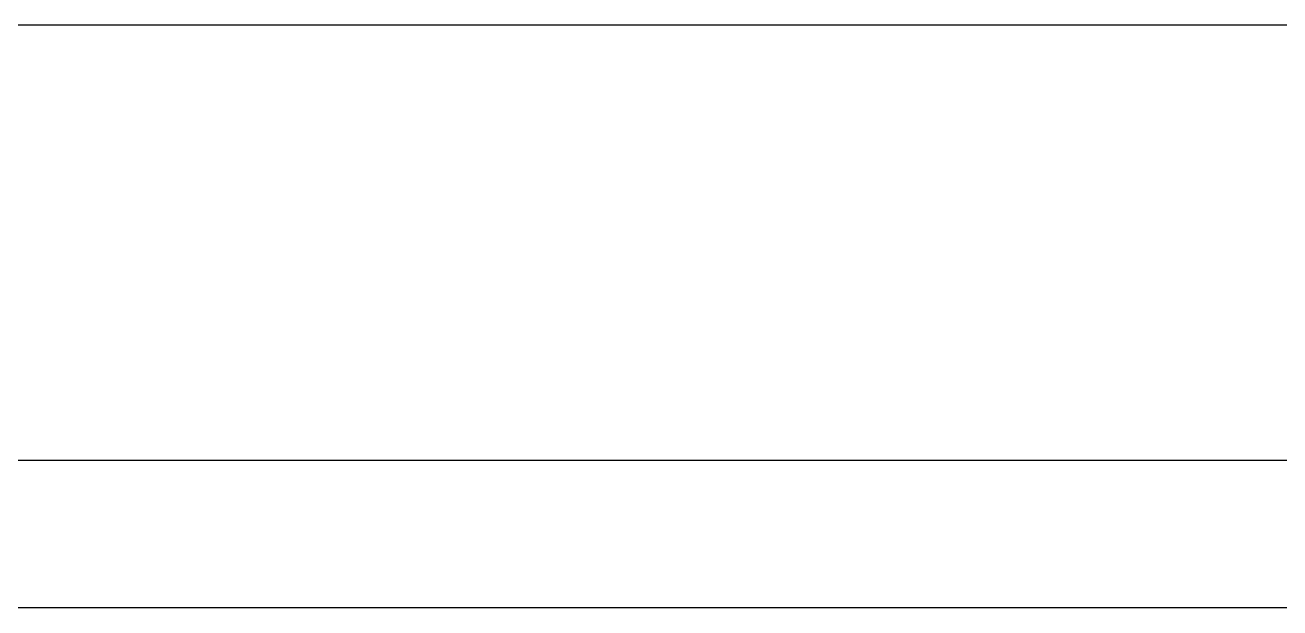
# Model space of a CAD drawing. Header units: metres. Extents: x -367 to 374, y -238 to 224.
# Drawn here: x 348.5605 to 348.7307, y 177.0596 to 177.1386 of the extents above; entities that cross this region are included whole.
import ezdxf
from ezdxf.enums import TextEntityAlignment as Align

# ---------------------------------------------------------------- set-up
doc = ezdxf.new("R2010")
doc.units = ezdxf.units.M
for name, color, linetype in [('EL-FIO', 3, 'Continuous'), ('ELE-ALIMENTADORES', 160, 'Continuous'), ('LA_BAU_BASES GERAIS_R00$0$BASE', 253, 'Continuous')]:
    doc.layers.add(name, color=color, linetype=linetype)
doc.styles.add('LA_BAU_BASES GERAIS_R00$0$R60-125-RS', font='romans.shx', dxfattribs={"height": 0.19})
doc.styles.add('LA_BAU_BASES GERAIS_R00$0$R80-100-RS', font='romans.shx', dxfattribs={"height": 0.203})

# ---------------------------------------------------------------- blocks, each defined once
blk = doc.blocks.new('LA_BAU_BASES GERAIS_R00$0$LA_BAU_ALVENARIA SUPERIOR_R01')
at = {"layer": 'LA_BAU_BASES GERAIS_R00$0$BASE', "linetype": 'Continuous'}
for p, q in [((254.7, 177.0795786423509), (245.4, 177.0795786423509)), ((254.7, 177.0595786423509), (245.4, 177.0595786423509))]:
    blk.add_line(p, q, dxfattribs=at)
blk = doc.blocks.new('LA_BAU_BASES GERAIS_R00')
at = {"layer": 'LA_BAU_BASES GERAIS_R00$0$BASE'}
blk.add_blockref('LA_BAU_BASES GERAIS_R00$0$LA_BAU_ALVENARIA SUPERIOR_R01', (100, 0), dxfattribs=at)
at = {"layer": 'LA_BAU_BASES GERAIS_R00$0$BASE', "style": 'LA_BAU_BASES GERAIS_R00$0$R60-125-RS'}
for p in [(242.7815727361595, 218.919159373358), (358.6365727361596, 192.964159373358)]:
    blk.add_attdef('S', text='', height=0.19, rotation=90, dxfattribs=at).set_placement(p, align=Align.MIDDLE_CENTER)
at = {"layer": 'LA_BAU_BASES GERAIS_R00$0$BASE', "style": 'LA_BAU_BASES GERAIS_R00$0$R80-100-RS'}
blk.add_attdef('ACESSO', text='', height=0.203, dxfattribs=at).set_placement((365.922255870473, 191.9868442639211), align=Align.TOP_CENTER)
at = {"layer": 'LA_BAU_BASES GERAIS_R00$0$BASE', "style": 'LA_BAU_BASES GERAIS_R00$0$R60-125-RS'}
blk.add_attdef('S', text='', height=0.19, dxfattribs=at).set_placement((266.114159373358, 180.9134272638404), align=Align.MIDDLE_CENTER)

msp = doc.modelspace()

# ---------------------------------------------------------------- linework, layer by layer
at = {"layer": 'EL-FIO', "color": 160}
msp.add_line((348.9783493743899, 177.138597396061), (348.0664976363922, 177.138597396061), dxfattribs=at)

# ---------------------------------------------------------------- block references
at = {"layer": 'ELE-ALIMENTADORES', "color": 2}
msp.add_blockref('LA_BAU_BASES GERAIS_R00', (0, 0), dxfattribs=at)

doc.saveas('drawing.dxf')
